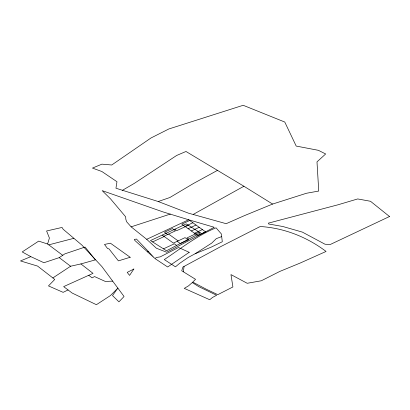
<?xml version="1.0" encoding="UTF-8"?>
<svg xmlns="http://www.w3.org/2000/svg" width="410" height="410" viewBox="0 0 410 410"><rect width="100%" height="100%" fill="white"/><g stroke="black" fill="none" stroke-linecap="round" stroke-linejoin="round"><path stroke-width="0.61" d="M183.362 271.779L184.059 266.428L221.164 246.384L260.222 226.51L261.062 226.571C284.694 228.16 307.233 237.205 326.068 251.448L300.248 263.015L279.799 271.43L261.303 280.773L247.199 283.284L230.958 274.592L232.911 286.949L217.792 294.662L206.174 289.173L192.756 282.101L195.549 279.318L181.717 270.764L182.962 267.018L184.059 266.428M62.843 255.394L47.601 244.001L49.41 238.025L46.596 230.979L62.043 227.442L63.181 229.277L81.944 245.129L101.926 266.608L124.061 296.497L118.936 301.842L112.499 295.564L117.931 288.045L110.392 295.6L96.386 304.707L72.15 293.042L63.652 286.611L93.019 273.367L80.919 263.927L70.602 266.233L52.859 277.934L37.576 266.08L20.5 260.934L30.801 256.645L43.926 262.723L59.23 257.629L64.826 253.872L85.09 247.035L95.34 259.884L80.919 263.927M195.124 253.749L211.083 247.194L222.292 241.751L221.39 233.972L216.049 227.816C197.164 235.524 181.138 248.373 164.292 259.581L175.454 266.838L179.493 263.451L188.19 257.49L195.124 253.749L211.75 243.079L216.26 238.656L221.692 236.596M122.462 190.286L134.219 183.439L176.679 155.451L185.986 151.48L243.909 186.242L272.604 204.057L306.485 193.253L318.744 191.05L316.991 161.883L325.663 153.965L318.375 150.316L296.199 146.068L284.776 122.042L243.186 105.293L168.812 128.981L150.993 137.975L111.74 164.994L101.926 164.149L92.46 168.09L101.875 171.518L116.978 181.722L115.948 188.231L158.219 201.525L188.323 213.128L226.161 223.686L244.478 215.614L272.604 204.057M193.243 214.399L243.909 186.242M217.52 170.34L193.433 183.511L169.837 197.528L158.219 201.525M68.06 289.952L63.119 292.34L48.467 285.913L54.73 279.471L52.859 277.934M146.703 239.312L188.672 219.765L214.266 227.289L166.675 252.237L156.384 248.224L146.703 239.312L131.133 226.843L126.536 221.666L125.824 219.196L125.675 216.834L110.464 198.804L102.172 190.635L163.062 211.929L188.672 219.765M163.862 236.268L175.531 230.83L172.354 228.56L164.482 232.224L167.659 234.499M184.982 226.428L192.859 222.763M152.587 241.915L164.195 236.508M188.38 225.244L176.792 230.635L174.814 229.221M188.159 228.703L196.031 225.034M191.337 230.973L199.209 227.309M194.514 233.249L202.386 229.579M163.487 248.844L174.358 243.781L176.659 245.426M199.28 232.173L186.96 237.913L188.667 239.132M131.133 226.843L170.355 214.066M147.549 251.914L148.533 251.612L154.467 258.085L134.895 240.511L134.29 239.45L136.463 239.05L148.533 251.612M48.908 244.821L73.851 238.318M112.683 281.127L105.303 281.439L94.572 276.571L92.076 277.852L88.739 275.31M47.601 244.001L38.684 241.116L22.222 251.924L30.801 256.645M168.587 234.069L178.114 240.885M177.187 241.321L180.364 243.591L188.241 239.922L185.064 237.651L173.389 243.089L162.216 235.089M59.23 257.629L70.602 266.233M133.855 269.021L129.581 275.397L127.202 272.373L133.855 269.021M192.295 282.562L188.518 285.857L184.254 288.368L209.715 299.725L212.611 297.393L216.644 295.267L198.819 286.677L192.295 282.562M189.2 252.329L167.664 266.992L154.811 258.459L156.871 257.377L160.11 256.916L178.555 247.502L189.2 252.329M200.48 232.936L166.491 250.756L150.46 240.567L186.253 223.891L200.48 232.936M389.5 216.521L330.337 244.457L325.022 244.232L302.354 232.101L282.849 226.51L268.693 223.998L268.376 223.142L337.953 204.805L357.71 198.937L370.507 201.279L389.5 216.521M189.681 220.488L181.804 224.157L197.687 235.519L205.564 231.855L189.681 220.488M130.185 257.28L118.398 260.868L109.05 248.942L107.543 248.516L104.488 244.437L110.433 243.202L130.185 257.28"/></g></svg>
